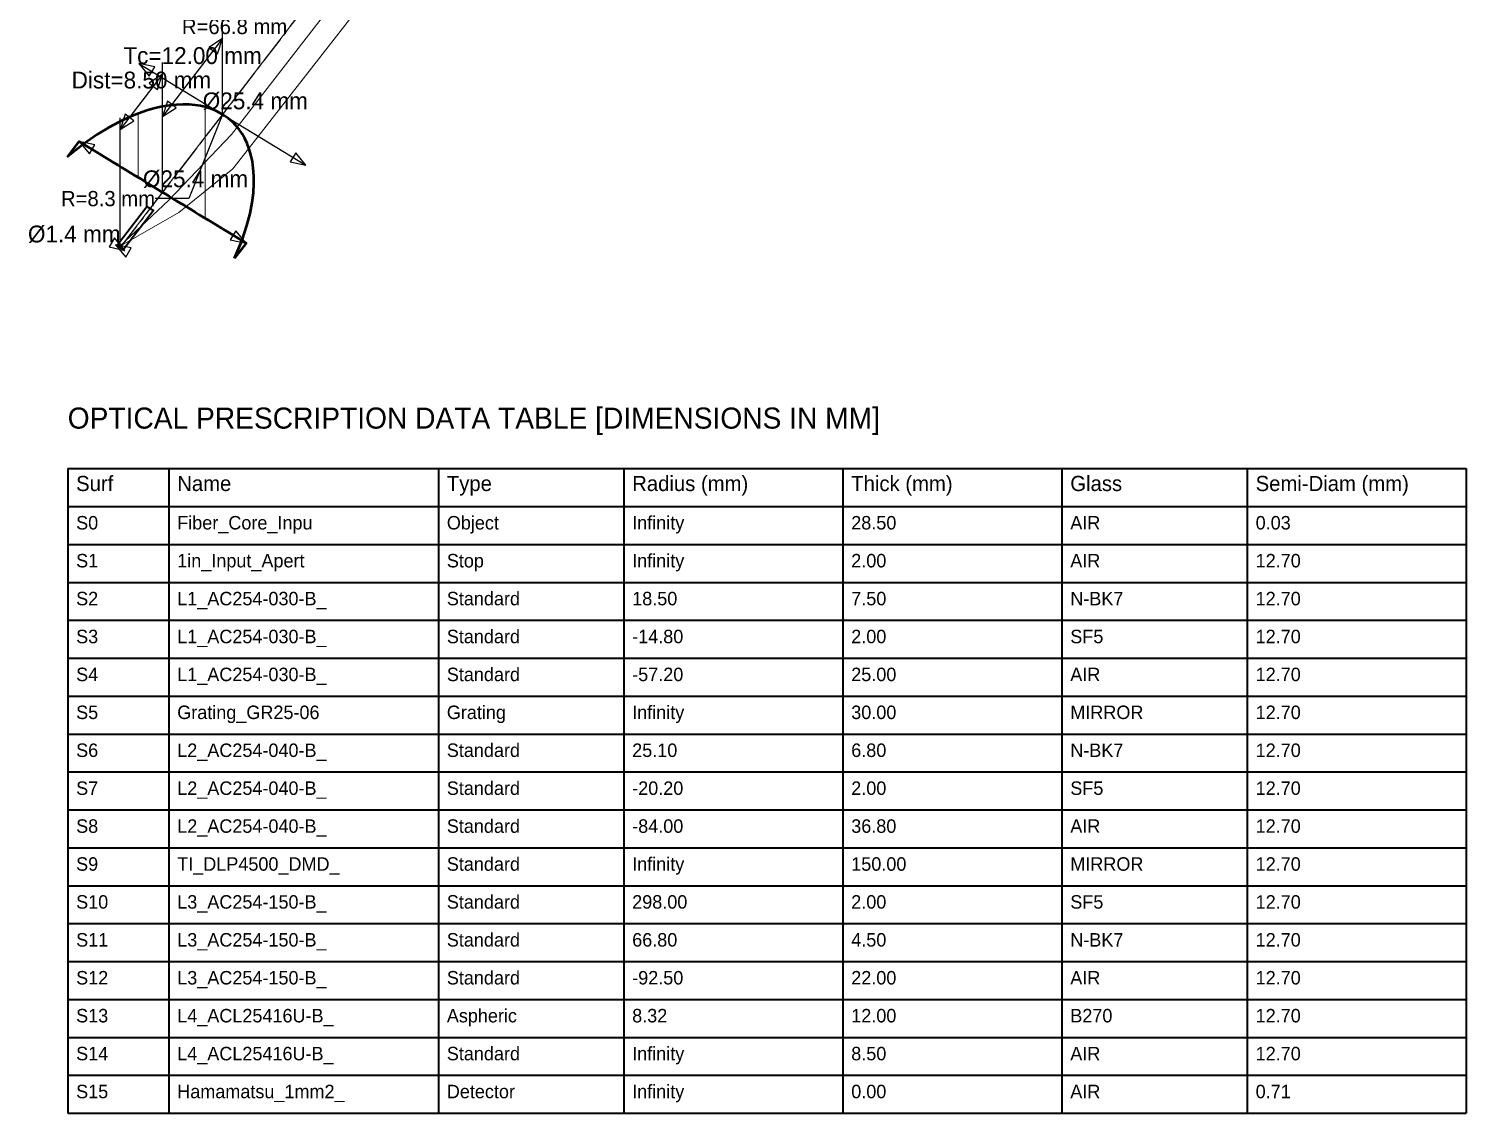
# Model space of a CAD drawing. Header units: metres. Extents: x -93 to 78, y -256 to 116.
# Drawn here: x -92.4 to 78.2, y -255.9 to -127.2 of the extents above; entities that cross this region are included whole.
import ezdxf
from ezdxf.enums import TextEntityAlignment as Align

# ---------------------------------------------------------------- set-up
doc = ezdxf.new("R2010")
doc.units = ezdxf.units.M
doc.linetypes.add('CENTER', pattern=[5.08, 3.175, -0.635, 0.635, -0.635])
for name, color, linetype, lineweight in [('DIMENSIONS_LINEAR', 4, 'CONTINUOUS', 25), ('DIMENSIONS_RADIAL', 6, 'CONTINUOUS', 25), ('OPTICAL_AXIS', 1, 'CENTER', 25), ('OPTICS_COMPONENTS', 2, 'CONTINUOUS', 35), ('OPTICS_HATCH', 8, 'CONTINUOUS', 13), ('OPTICS_LENSES', 7, 'CONTINUOUS', 50), ('RAYS_785NM', 1, 'CONTINUOUS', 18), ('RAYS_850NM', 3, 'CONTINUOUS', 18), ('RAYS_900NM', 5, 'CONTINUOUS', 18), ('TITLE_BLOCK', 7, 'CONTINUOUS', 35)]:
    doc.layers.add(name, color=color, linetype=linetype, lineweight=lineweight)
doc.styles.add('OpenSansCondensed-Light', font='OpenSansCondensed-Light.ttf')
doc.dimstyles.new('EZDXF', dxfattribs={"dimtxt": 0.25, "dimasz": 0.175, "dimexe": 0.375, "dimexo": 0.125, "dimgap": 0.1, "dimtad": 1, "dimlfac": 100, "dimzin": 12, "dimdsep": 46, "dimtxsty": 'OpenSansCondensed-Light', "dimblk": 'ARCHTICK', "dimcen": 2.5, "dimazin": 3, "dimtfac": 0.5, "dimtmove": 2, "dimatfit": 3})

# ---------------------------------------------------------------- blocks, each defined once
blk = doc.blocks.new('_ARCHTICK')
at = {"color": 0, "linetype": 'BYBLOCK', "const_width": 0.15}
blk.add_lwpolyline([(-0.5, -0.5), (0.5, 0.5)], dxfattribs=at)

msp = doc.modelspace()

# ---------------------------------------------------------------- hatches: boundary and pattern name
at = {"layer": 'OPTICS_HATCH'}
h = msp.add_hatch(dxfattribs=at)
h.set_pattern_fill('ANSI31', scale=2.5, angle=45)
h.paths.add_polyline_path([(-67.94, -154.4), (-67.06, -152.28), (-66.49, -150.56), (-66.11, -149.1), (-65.86, -147.81), (-65.71, -146.65), (-65.65, -145.6), (-65.65, -144.63), (-65.72, -143.74), (-65.83, -142.93), (-66, -142.17), (-66.2, -141.47), (-66.45, -140.82), (-66.73, -140.21), (-67.05, -139.66), (-67.4, -139.15), (-67.79, -138.68), (-68.21, -138.25), (-68.65, -137.86), (-69.13, -137.51), (-69.64, -137.2), (-70.18, -136.93), (-70.75, -136.7), (-71.34, -136.51), (-71.98, -136.36), (-72.64, -136.26), (-73.34, -136.2), (-74.07, -136.18), (-74.84, -136.21), (-75.65, -136.29), (-76.5, -136.43), (-77.4, -136.63), (-78.35, -136.9), (-79.36, -137.25), (-80.44, -137.68), (-81.61, -138.23), (-82.87, -138.9), (-84.26, -139.75), (-85.85, -140.84), (-87.75, -142.34), (-86.39, -140.57), (-86.39, -140.57), (-85.88, -140.88), (-85.38, -141.19), (-84.87, -141.5), (-84.36, -141.81), (-83.85, -142.12), (-83.34, -142.43), (-82.84, -142.74), (-82.33, -143.05), (-81.82, -143.36), (-81.31, -143.66), (-80.8, -143.97), (-80.3, -144.28), (-79.79, -144.59), (-79.28, -144.9), (-78.77, -145.21), (-78.26, -145.52), (-77.76, -145.83), (-77.25, -146.14), (-76.74, -146.45), (-76.23, -146.76), (-75.72, -147.06), (-75.22, -147.37), (-74.71, -147.68), (-74.2, -147.99), (-73.69, -148.3), (-73.18, -148.61), (-72.68, -148.92), (-72.17, -149.23), (-71.66, -149.54), (-71.15, -149.85), (-70.64, -150.16), (-70.14, -150.47), (-69.63, -150.77), (-69.12, -151.08), (-68.61, -151.39), (-68.1, -151.7), (-67.6, -152.01), (-67.09, -152.32), (-66.58, -152.63), (-67.94, -154.4)])

# ---------------------------------------------------------------- linework, layer by layer
at = {"layer": 'DIMENSIONS_LINEAR'}
for p, q in [((-69.38, -137.35), (-69.38, -121.95)), ((-69.38, -137.35), (-69.38, -127.45)), ((-69.38, -128.35), (-76.49, -137.6)), ((-79.29, -131.33), (-59.48, -143.38)), ((-76.49, -146.6), (-76.49, -131.2)), ((-76.49, -132.6), (-81.52, -139.15)), ((-81.52, -153.15), (-81.52, -137.75)), ((-76.49, -146.6), (-76.49, -136.7)), ((-86.39, -140.57), (-66.58, -152.63)), ((-82.07, -152.82), (-80.97, -153.49))]:
    msp.add_line(p, q, dxfattribs=at)
for points in [[(-69.38, -128.35), (-70.98, -129.4), (-69.98, -130.16)], [(-79.29, -131.33), (-78.08, -132.8), (-77.42, -131.72)], [(-76.49, -132.6), (-78.08, -133.64), (-77.08, -134.41)], [(-76.49, -137.6), (-74.89, -136.56), (-75.89, -135.79)], [(-81.52, -139.15), (-79.92, -138.11), (-80.92, -137.34)], [(-86.39, -140.57), (-85.18, -142.05), (-84.53, -140.97)], [(-59.48, -143.38), (-60.69, -141.91), (-61.34, -142.98)], [(-66.58, -152.63), (-67.79, -151.16), (-68.45, -152.23)], [(-80.97, -153.49), (-82.18, -152.01), (-82.83, -153.09)], [(-82.07, -152.82), (-80.86, -154.29), (-80.21, -153.21)]]:
    msp.add_lwpolyline(points, close=True, dxfattribs=at)
at = {"layer": 'OPTICAL_AXIS'}
for p, q in [((-56.35, -120.4), (-69.38, -137.35)), ((-69.38, -137.35), (-76.49, -146.6)), ((-76.49, -146.6), (-81.52, -153.15))]:
    msp.add_line(p, q, dxfattribs=at)
at = {"layer": 'OPTICS_COMPONENTS'}
msp.add_lwpolyline([(-81.13, -153.39), (-81.91, -152.91), (-78.36, -148.29), (-77.58, -148.77)], close=True, dxfattribs=at)
at = {"layer": 'OPTICS_LENSES'}
msp.add_lwpolyline([(-67.94, -154.4), (-67.06, -152.28), (-66.49, -150.56), (-66.11, -149.1), (-65.86, -147.81), (-65.71, -146.65), (-65.65, -145.6), (-65.65, -144.63), (-65.72, -143.74), (-65.83, -142.93), (-66, -142.17), (-66.2, -141.47), (-66.45, -140.82), (-66.73, -140.21), (-67.05, -139.66), (-67.4, -139.15), (-67.79, -138.68), (-68.21, -138.25), (-68.65, -137.86), (-69.13, -137.51), (-69.64, -137.2), (-70.18, -136.93), (-70.75, -136.7), (-71.34, -136.51), (-71.98, -136.36), (-72.64, -136.26), (-73.34, -136.2), (-74.07, -136.18), (-74.84, -136.21), (-75.65, -136.29), (-76.5, -136.43), (-77.4, -136.63), (-78.35, -136.9), (-79.36, -137.25), (-80.44, -137.68), (-81.61, -138.23), (-82.87, -138.9), (-84.26, -139.75), (-85.85, -140.84), (-87.75, -142.34), (-86.39, -140.57), (-86.39, -140.57), (-85.88, -140.88), (-85.38, -141.19), (-84.87, -141.5), (-84.36, -141.81), (-83.85, -142.12), (-83.34, -142.43), (-82.84, -142.74), (-82.33, -143.05), (-81.82, -143.36), (-81.31, -143.66), (-80.8, -143.97), (-80.3, -144.28), (-79.79, -144.59), (-79.28, -144.9), (-78.77, -145.21), (-78.26, -145.52), (-77.76, -145.83), (-77.25, -146.14), (-76.74, -146.45), (-76.23, -146.76), (-75.72, -147.06), (-75.22, -147.37), (-74.71, -147.68), (-74.2, -147.99), (-73.69, -148.3), (-73.18, -148.61), (-72.68, -148.92), (-72.17, -149.23), (-71.66, -149.54), (-71.15, -149.85), (-70.64, -150.16), (-70.14, -150.47), (-69.63, -150.77), (-69.12, -151.08), (-68.61, -151.39), (-68.1, -151.7), (-67.6, -152.01), (-67.09, -152.32), (-66.58, -152.63), (-67.94, -154.4)], close=True, dxfattribs=at)
at = {"layer": 'RAYS_785NM'}
for p, q in [((-56.35, -120.4), (-69.38, -137.35)), ((-69.38, -137.35), (-76.49, -146.6)), ((-76.49, -146.6), (-81.52, -153.15))]:
    msp.add_line(p, q, dxfattribs=at)
at = {"layer": 'RAYS_850NM'}
for p, q in [((-54.78, -122.28), (-68.31, -139.75)), ((-68.31, -139.75), (-75.73, -147.55)), ((-75.73, -147.55), (-81.6, -153.05))]:
    msp.add_line(p, q, dxfattribs=at)
at = {"layer": 'RAYS_900NM'}
for p, q in [((-52.87, -124.29), (-68.15, -143.82)), ((-68.15, -143.82), (-74.57, -148.99)), ((-74.57, -148.99), (-81.61, -153.04))]:
    msp.add_line(p, q, dxfattribs=at)
at = {"layer": 'TITLE_BLOCK'}
for p, q in [((-87.75, -179.4), (78.25, -179.4)), ((-87.75, -179.4), (-87.75, -255.9)), ((-75.75, -179.4), (-75.75, -255.9)), ((-43.75, -179.4), (-43.75, -255.9)), ((-21.75, -179.4), (-21.75, -255.9)), ((4.25, -179.4), (4.25, -255.9)), ((30.25, -179.4), (30.25, -255.9)), ((52.25, -179.4), (52.25, -255.9)), ((78.25, -179.4), (78.25, -255.9)), ((-87.75, -183.9), (78.25, -183.9)), ((-87.75, -188.4), (78.25, -188.4)), ((-87.75, -192.9), (78.25, -192.9)), ((-87.75, -197.4), (78.25, -197.4)), ((-87.75, -201.9), (78.25, -201.9)), ((-87.75, -206.4), (78.25, -206.4)), ((-87.75, -210.9), (78.25, -210.9)), ((-87.75, -215.4), (78.25, -215.4)), ((-87.75, -219.9), (78.25, -219.9)), ((-87.75, -224.4), (78.25, -224.4)), ((-87.75, -228.9), (78.25, -228.9)), ((-87.75, -233.4), (78.25, -233.4)), ((-87.75, -237.9), (78.25, -237.9)), ((-87.75, -242.4), (78.25, -242.4)), ((-87.75, -246.9), (78.25, -246.9)), ((-87.75, -251.4), (78.25, -251.4)), ((-87.75, -255.9), (78.25, -255.9))]:
    msp.add_line(p, q, dxfattribs=at)

# ---------------------------------------------------------------- texts
at = {"layer": 'DIMENSIONS_LINEAR'}
for s, p in [('Tc=12.00 mm', (-72.93, -131.98)), ('Dist=8.50 mm', (-79, -134.88)), ('%%c25.4 mm', (-65.48, -137.35)), ('%%c25.4 mm', (-72.58, -146.6)), ('%%c1.4 mm', (-86.97, -153.15))]:
    msp.add_text(s, height=2, dxfattribs=at).set_placement(p, align=Align.BOTTOM_CENTER)
at = {"layer": 'DIMENSIONS_RADIAL'}
for s, p in [('R=66.8 mm', (-61.69, -126.93)), ('R=8.3 mm', (-77.38, -147.35))]:
    msp.add_text(s, height=1.8, dxfattribs=at).set_placement(p, align=Align.MIDDLE_RIGHT)
at = {"layer": 'TITLE_BLOCK'}
for s, height, p in [('OPTICAL PRESCRIPTION DATA TABLE [DIMENSIONS IN MM]', 2.5, (-87.75, -175.4)), ('Surf', 1.8, (-86.75, -182.6)), ('Name', 1.8, (-74.75, -182.6)), ('Type', 1.8, (-42.75, -182.6)), ('Radius (mm)', 1.8, (-20.75, -182.6)), ('Thick (mm)', 1.8, (5.25, -182.6)), ('Glass', 1.8, (31.25, -182.6)), ('Semi-Diam (mm)', 1.8, (53.25, -182.6)), ('S0', 1.6, (-86.75, -187.1)), ('Fiber_Core_Inpu', 1.6, (-74.75, -187.1)), ('Object', 1.6, (-42.75, -187.1)), ('Infinity', 1.6, (-20.75, -187.1)), ('28.50', 1.6, (5.25, -187.1)), ('AIR', 1.6, (31.25, -187.1)), ('0.03', 1.6, (53.25, -187.1)), ('S1', 1.6, (-86.75, -191.6)), ('1in_Input_Apert', 1.6, (-74.75, -191.6)), ('Stop', 1.6, (-42.75, -191.6)), ('Infinity', 1.6, (-20.75, -191.6)), ('2.00', 1.6, (5.25, -191.6)), ('AIR', 1.6, (31.25, -191.6)), ('12.70', 1.6, (53.25, -191.6)), ('S2', 1.6, (-86.75, -196.1)), ('L1_AC254-030-B_', 1.6, (-74.75, -196.1)), ('Standard', 1.6, (-42.75, -196.1)), ('18.50', 1.6, (-20.75, -196.1)), ('7.50', 1.6, (5.25, -196.1)), ('N-BK7', 1.6, (31.25, -196.1)), ('12.70', 1.6, (53.25, -196.1)), ('S3', 1.6, (-86.75, -200.6)), ('L1_AC254-030-B_', 1.6, (-74.75, -200.6)), ('Standard', 1.6, (-42.75, -200.6)), ('-14.80', 1.6, (-20.75, -200.6)), ('2.00', 1.6, (5.25, -200.6)), ('SF5', 1.6, (31.25, -200.6)), ('12.70', 1.6, (53.25, -200.6)), ('S4', 1.6, (-86.75, -205.1)), ('L1_AC254-030-B_', 1.6, (-74.75, -205.1)), ('Standard', 1.6, (-42.75, -205.1)), ('-57.20', 1.6, (-20.75, -205.1)), ('25.00', 1.6, (5.25, -205.1)), ('AIR', 1.6, (31.25, -205.1)), ('12.70', 1.6, (53.25, -205.1)), ('S5', 1.6, (-86.75, -209.6)), ('Grating_GR25-06', 1.6, (-74.75, -209.6)), ('Grating', 1.6, (-42.75, -209.6)), ('Infinity', 1.6, (-20.75, -209.6)), ('30.00', 1.6, (5.25, -209.6)), ('MIRROR', 1.6, (31.25, -209.6)), ('12.70', 1.6, (53.25, -209.6)), ('S6', 1.6, (-86.75, -214.1)), ('L2_AC254-040-B_', 1.6, (-74.75, -214.1)), ('Standard', 1.6, (-42.75, -214.1)), ('25.10', 1.6, (-20.75, -214.1)), ('6.80', 1.6, (5.25, -214.1)), ('N-BK7', 1.6, (31.25, -214.1)), ('12.70', 1.6, (53.25, -214.1)), ('S7', 1.6, (-86.75, -218.6)), ('L2_AC254-040-B_', 1.6, (-74.75, -218.6)), ('Standard', 1.6, (-42.75, -218.6)), ('-20.20', 1.6, (-20.75, -218.6)), ('2.00', 1.6, (5.25, -218.6)), ('SF5', 1.6, (31.25, -218.6)), ('12.70', 1.6, (53.25, -218.6)), ('S8', 1.6, (-86.75, -223.1)), ('L2_AC254-040-B_', 1.6, (-74.75, -223.1)), ('Standard', 1.6, (-42.75, -223.1)), ('-84.00', 1.6, (-20.75, -223.1)), ('36.80', 1.6, (5.25, -223.1)), ('AIR', 1.6, (31.25, -223.1)), ('12.70', 1.6, (53.25, -223.1)), ('S9', 1.6, (-86.75, -227.6)), ('TI_DLP4500_DMD_', 1.6, (-74.75, -227.6)), ('Standard', 1.6, (-42.75, -227.6)), ('Infinity', 1.6, (-20.75, -227.6)), ('150.00', 1.6, (5.25, -227.6)), ('MIRROR', 1.6, (31.25, -227.6)), ('12.70', 1.6, (53.25, -227.6)), ('S10', 1.6, (-86.75, -232.1)), ('L3_AC254-150-B_', 1.6, (-74.75, -232.1)), ('Standard', 1.6, (-42.75, -232.1)), ('298.00', 1.6, (-20.75, -232.1)), ('2.00', 1.6, (5.25, -232.1)), ('SF5', 1.6, (31.25, -232.1)), ('12.70', 1.6, (53.25, -232.1)), ('S11', 1.6, (-86.75, -236.6)), ('L3_AC254-150-B_', 1.6, (-74.75, -236.6)), ('Standard', 1.6, (-42.75, -236.6)), ('66.80', 1.6, (-20.75, -236.6)), ('4.50', 1.6, (5.25, -236.6)), ('N-BK7', 1.6, (31.25, -236.6)), ('12.70', 1.6, (53.25, -236.6)), ('S12', 1.6, (-86.75, -241.1)), ('L3_AC254-150-B_', 1.6, (-74.75, -241.1)), ('Standard', 1.6, (-42.75, -241.1)), ('-92.50', 1.6, (-20.75, -241.1)), ('22.00', 1.6, (5.25, -241.1)), ('AIR', 1.6, (31.25, -241.1)), ('12.70', 1.6, (53.25, -241.1)), ('S13', 1.6, (-86.75, -245.6)), ('L4_ACL25416U-B_', 1.6, (-74.75, -245.6)), ('Aspheric', 1.6, (-42.75, -245.6)), ('8.32', 1.6, (-20.75, -245.6)), ('12.00', 1.6, (5.25, -245.6)), ('B270', 1.6, (31.25, -245.6)), ('12.70', 1.6, (53.25, -245.6)), ('S14', 1.6, (-86.75, -250.1)), ('L4_ACL25416U-B_', 1.6, (-74.75, -250.1)), ('Standard', 1.6, (-42.75, -250.1)), ('Infinity', 1.6, (-20.75, -250.1)), ('8.50', 1.6, (5.25, -250.1)), ('AIR', 1.6, (31.25, -250.1)), ('12.70', 1.6, (53.25, -250.1)), ('S15', 1.6, (-86.75, -254.6)), ('Hamamatsu_1mm2_', 1.6, (-74.75, -254.6)), ('Infinity', 1.6, (-20.75, -254.6)), ('0.00', 1.6, (5.25, -254.6)), ('0.71', 1.6, (53.25, -254.6)), ('Detector', 1.6, (-42.75, -254.6)), ('AIR', 1.6, (31.25, -254.6))]:
    msp.add_text(s, height=height, dxfattribs=at).set_placement(p, align=Align.BOTTOM_LEFT)

# ---------------------------------------------------------------- leaders
at = {"layer": 'DIMENSIONS_RADIAL'}
msp.add_leader([(-69.38, -137.35), (-73.38, -147.35), (-77.38, -147.35)], dimstyle='EZDXF', dxfattribs=at)

doc.saveas('drawing.dxf')
